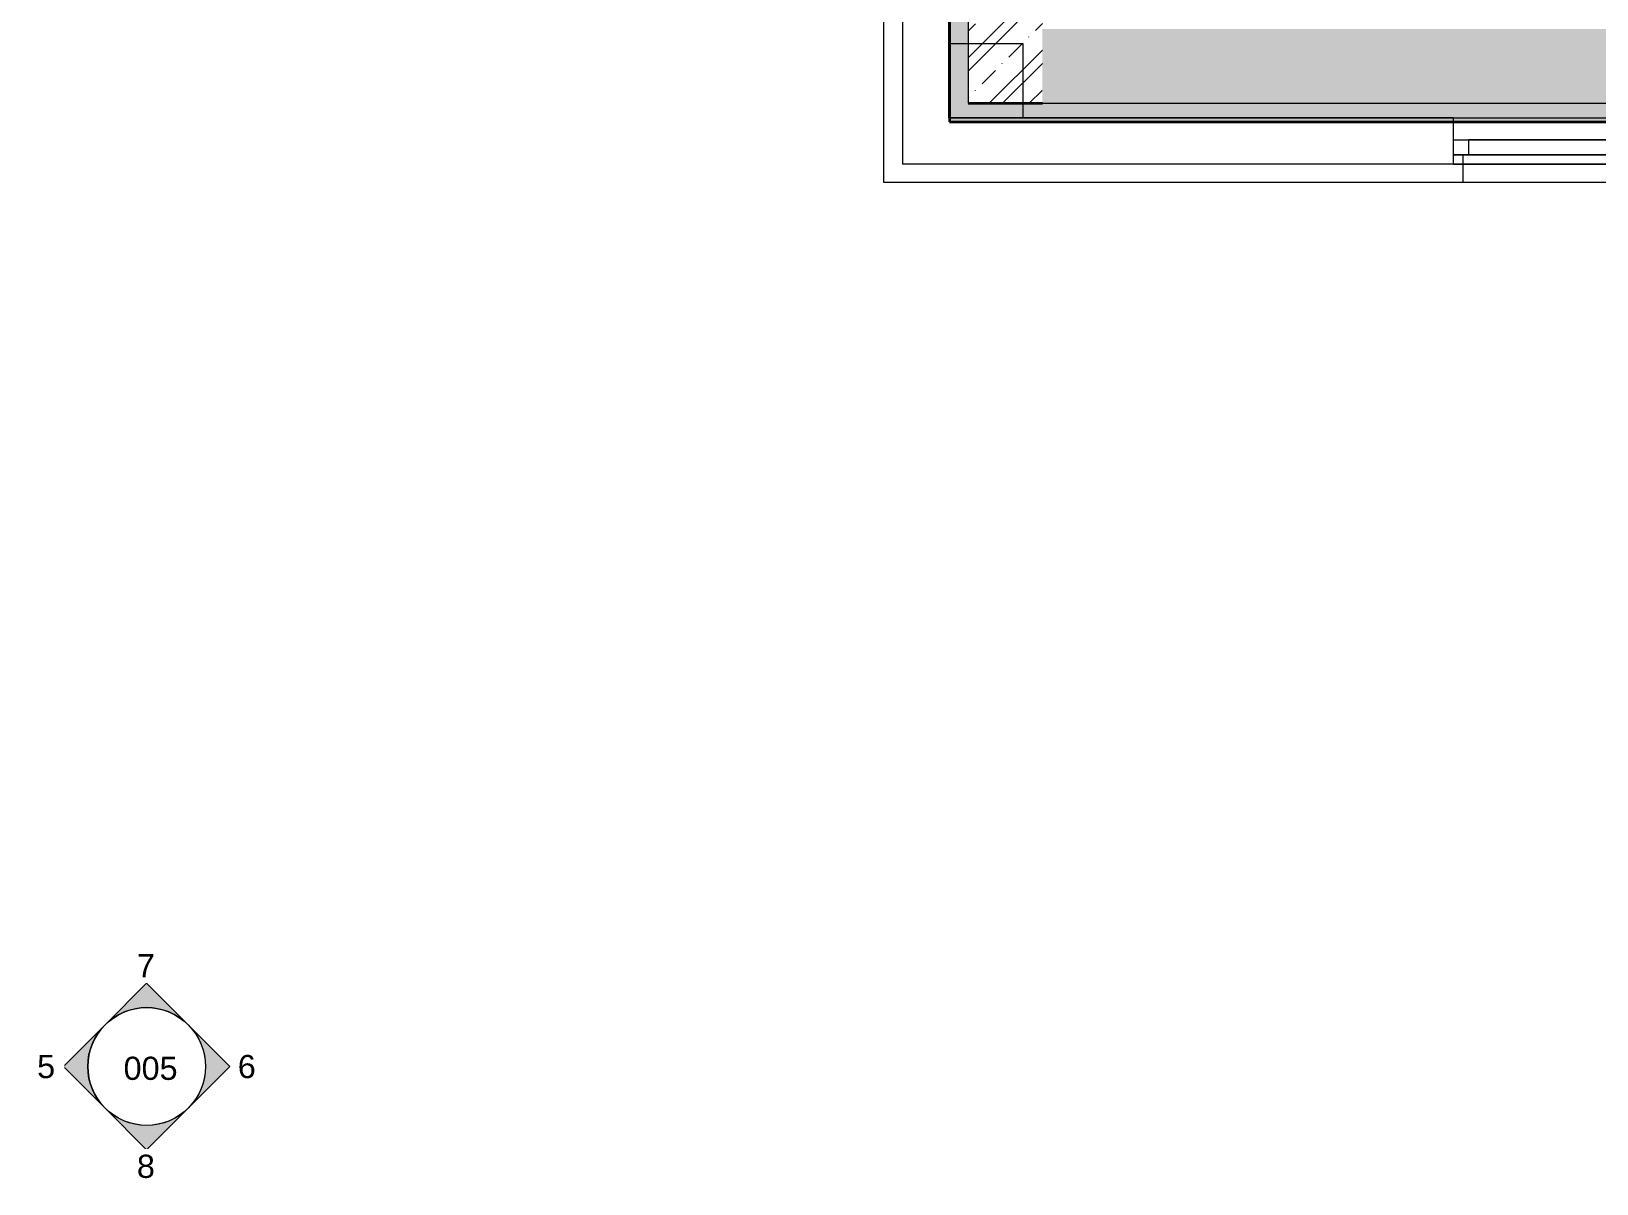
# Model space of a CAD drawing. Header units: millimetres. Extents: x -17526 to 208316, y -45352 to 20466.
# Drawn here: x 133784 to 142228, y -10674 to -4458 of the extents above; entities that cross this region are included whole.
import ezdxf

# ---------------------------------------------------------------- set-up
doc = ezdxf.new("R2010")
doc.units = ezdxf.units.MM
for name, color, linetype, lineweight in [('A-DETL-GENF', 92, 'Continuous', 9), ('A-DETL-THIN', 151, 'Continuous', 9), ('A-GLAZ', 151, 'Continuous', 9), ('A-WALL', 113, 'Continuous', 9), ('A-WALL-PATT', 111, 'Continuous', 9), ('G-ANNO-SYMB', 111, 'Continuous', 9), ('S-COLS', 52, 'Continuous', 9)]:
    doc.layers.add(name, color=color, linetype=linetype, lineweight=lineweight)
doc.styles.add('Arial_2', font='arial.ttf', dxfattribs={"height": 125})
pattern_1 = [(45, (73033.68, 0), (-179.6051, 179.6051), []), (45, (73105.52, -6e-14), (-179.6051, 179.6051), []), (45, (73249.2, -2e-13), (-107.7631, 251.4472), [101.6, -50.8, 1.676, -49.124])]

# ---------------------------------------------------------------- blocks, each defined once
blk = doc.blocks.new('OKNO_2k_ - OKNO_2k_1900x1400-V192-2NP_NÁVRH B')
at = {"layer": 'A-GLAZ', "color": 254, "lineweight": 13}
for p, q in [((-950, 126), (950, 126)), ((-900, 126), (-950, 126)), ((-950, 75), (-950, 126)), ((-950, 126), (-950, 75)), ((-900, 126), (-900, 75.3)), ((-900, 75.3), (-900, 126)), ((900, 126), (-900, 126)), ((900, 126), (-900, 126)), ((950, 126), (900, 126)), ((900, 75), (900, 126)), ((900, 75), (900, 126)), ((950, 126), (950, 75)), ((950, 126), (950, 75)), ((-950, 75), (-900, 75)), ((950, 75), (-950, 75)), ((-950, 75), (-950, -5)), ((-900, 75), (-950, 75)), ((-950, 75), (950, 75)), ((-950, -5), (-950, 75)), ((-900, 75), (900, 75)), ((-870, 75), (-900, 75)), ((-870, 75), (-40, 75)), ((870, 75), (-870, 75)), ((-870, -5), (-870, 75)), ((-870, 75), (-870, -5)), ((-40, -5), (-40, 75)), ((-40, 75), (40, 75)), ((-40, -5), (-40, 75)), ((40, 75), (870, 75)), ((40, 75), (40, -5)), ((40, 75), (40, -5)), ((900, 75), (870, 75)), ((870, -5), (870, 75)), ((870, -5), (870, 75)), ((900, 75), (950, 75)), ((950, 75), (900, 75)), ((950, 75), (950, -5)), ((950, 75), (950, -5)), ((-870, -5), (-950, -5)), ((950, -5), (-950, -5)), ((-40, -5), (-870, -5)), ((-40, -5), (-870, -5)), ((-870, -5), (870, -5)), ((40, -5), (-40, -5)), ((40, -5), (-40, -5)), ((40, -5), (-40, -5)), ((870, -5), (40, -5)), ((870, -5), (40, -5)), ((950, -5), (870, -5))]:
    blk.add_line(p, q, dxfattribs=at)
at = {"layer": 'A-GLAZ', "color": 10, "lineweight": 13}
for p, q in [((900, 126), (-900, 126)), ((-900, 75), (-870, 75)), ((-870, 75), (-900, 75)), ((-870, 75), (-40, 75)), ((-40, 75), (-870, 75)), ((-40, 75), (-870, 75)), ((-40, 75), (40, 75)), ((40, 75), (-40, 75)), ((-40, 75), (40, 75)), ((40, 75), (-40, 75)), ((-40, 75), (40, 75)), ((40, 75), (870, 75)), ((870, 75), (40, 75)), ((870, 75), (40, 75)), ((870, 75), (900, 75)), ((900, 75), (870, 75)), ((40, -5), (-40, -5))]:
    blk.add_line(p, q, dxfattribs=at)
blk = doc.blocks.new('Pohled - Vyplněná šipka-93341-2NP_NÁVRH B')
at = {"layer": 'G-ANNO-SYMB'}
blk.add_circle((0, 0), 6.35, dxfattribs=at)
blk = doc.blocks.new('Pohled - Vyplněná šipka-94945-2NP_NÁVRH B')
at = {"layer": 'G-ANNO-SYMB'}
h = blk.add_hatch(color=256, dxfattribs=at)
edge = h.paths.add_edge_path()
edge.add_line((0, 8.98), (4.49, 4.49))
edge.add_arc((0, 0), 6.35, 45, 135)
edge.add_line((-4.49, 4.49), (0, 8.98))
for p, q in [((0, 8.98), (-4.49, 4.49)), ((0, 8.98), (-4.49, 4.49)), ((4.49, 4.49), (0, 8.98)), ((4.49, 4.49), (0, 8.98))]:
    blk.add_line(p, q, dxfattribs=at)
blk.add_arc((0, 0), 6.35, 45, 135, dxfattribs=at)

msp = doc.modelspace()

# ---------------------------------------------------------------- hatches: boundary and pattern name
at = {"layer": 'A-DETL-GENF', "lineweight": 13}
h = msp.add_hatch(color=254, dxfattribs=at)
h.paths.add_polyline_path([(138733, -4524.4), (138738, -4524.4), (138738, 1061.2), (138733, 1061.2), (138733, -4446.6)])
h.paths.add_polyline_path([(154843.5, 1102.2), (155403.5, 1102.2), (155403.5, 1458.5), (154003.5, 1458.5), (154003.5, 1102.2), (154809.3, 1102.2)])
h.paths.add_polyline_path([(138733, 1461.2), (138738, 1461.2), (138738, 7114.3), (138733, 7114.3), (138733, 1541)])
h.paths.add_polyline_path([(156598.2, 2658.5), (156598.2, 2696.6), (154003.5, 2696.6), (154003.5, 2658.5), (156049.4, 2658.5)])
at = {"layer": 'A-WALL'}
h = msp.add_hatch(color=10, dxfattribs=at)
h.paths.add_polyline_path([(144455.2, -4946.6), (144455.4, -4946.6), (144455.2, -4926), (144456.1, -4926), (144456.1, -4924.4), (144387.9, -4924.4), (144387.9, -4946.6), (144440.7, -4946.6)])
h.paths.add_polyline_path([(141074, -4946.6), (141456.1, -4946.6), (141456.1, -4924.4), (138738, -4924.6), (138738, -4946.6), (139241, -4946.6)])
msp.add_hatch(color=10, dxfattribs=at).paths.add_polyline_path([(142487.9, -4946.6), (142487.9, -4924.4), (141456.1, -4924.4), (141456.1, -4946.6)])
at = {"layer": 'A-WALL-PATT', "lineweight": 13}
h = msp.add_hatch(color=254, dxfattribs=at)
h.paths.add_polyline_path([(138738, -4924.4), (138760.2, -4924.4), (138838, -4846.6), (138838, -1110.7), (138738, -1110.7), (138738, -4896.6)])
h.paths.add_polyline_path([(138838, 689.3), (138838, 1061.2), (138738, 1061.2), (138738, 689.3), (138837, 689.3)])
h.paths.add_polyline_path([(138755.8, 1461.2), (138838, 1461.2), (138838, 1889.3), (138738, 1889.3), (138738, 1461.2)])
h.paths.add_polyline_path([(138838, 3689.3), (138838, 7114.3), (138809.2, 7114.3), (138738, 7399.3), (138738, 3689.3), (138837, 3689.3)])
h = msp.add_hatch(dxfattribs=at)
h.set_pattern_fill('FP_125', angle=45, style=0, pattern_type=2)
h.set_pattern_definition(pattern_1)
h.paths.add_polyline_path([(139238, -4846.6), (139238, -1160.7), (138888, -1160.7), (138838, -1110.7), (138838, -4846.6), (139133, -4846.6)])
h.paths.add_polyline_path([(138838, 689.3), (138888, 739.3), (139238, 739.3), (139238, 1839.3), (138888, 1839.3), (138838, 1889.3), (138838, 1461.2), (138888, 1461.2), (138888, 1061.2), (138838, 1061.2), (138838, 690.3)])
h.paths.add_polyline_path([(138838, 3689.3), (138888, 3739.3), (139238, 3739.3), (139238, 6999.3), (138838, 6999.3), (138838, 3690.3)])
h = msp.add_hatch(dxfattribs=at)
h.set_pattern_fill('FP_125', angle=45, style=0, pattern_type=2)
h.set_pattern_definition(pattern_1)
h.paths.add_polyline_path([(154003.5, -4846.6), (156998.2, -4846.6), (156998.2, -4446.6), (153298.9, -4446.6), (153348.9, -4496.6), (153348.9, -4846.6), (153684.9, -4846.6)])
h.paths.add_polyline_path([(150843.9, -4846.6), (151448.9, -4846.6), (151448.9, -4496.6), (151498.9, -4446.6), (150348.9, -4446.6), (150398.9, -4496.6), (150398.9, -4846.6), (150532.2, -4846.6)])
h.paths.add_polyline_path([(147379.4, -4846.6), (148498.9, -4846.6), (148498.9, -4496.6), (148548.9, -4446.6), (147308.4, -4446.6), (147358.4, -4496.6), (147358.4, -4846.6)])
h.paths.add_polyline_path([(145456.1, -4846.6), (145458.4, -4846.6), (145458.4, -4496.6), (145508.4, -4446.6), (144337.9, -4446.6), (144387.9, -4496.6), (144387.9, -4846.6), (144652.3, -4846.6), (145167.4, -4642.6), (145004.2, -4528.2), (145456.1, -4528.2), (145456.1, -4845.1)])
h.paths.add_polyline_path([(141074, -4846.6), (142487.9, -4846.6), (142487.9, -4496.6), (142537.9, -4446.6), (139238, -4446.6), (139238, -4846.6)])
h.paths.add_polyline_path([(144456.1, -4792.1), (144456.1, -4528.2), (144786, -4528.2)])
h = msp.add_hatch(color=254, dxfattribs=at)
h.paths.add_polyline_path([(156598.2, -4924.4), (157076, -4924.4), (157028.2, -4876.6), (156998.2, -4876.6), (156998.2, -4846.6), (153348.9, -4846.6), (153348.9, -4876.6), (154808.6, -4876.6), (154342.1, -4883), (154342.1, -4924.4)])
h.paths.add_polyline_path([(144455.2, -4924.4), (144456.1, -4924.4), (144456.1, -4846.6), (144387.9, -4846.6), (144387.9, -4924.4), (144440.7, -4924.4)])
h.paths.add_polyline_path([(142487.9, -4924.4), (142487.9, -4846.6), (139133, -4846.6), (139133, -4872.9), (138927, -4924.4), (141764.7, -4924.4)])
h.paths.add_polyline_path([(145456.1, -4918.7), (145458.4, -4918.7), (145458.4, -4846.6), (145456.1, -4846.7), (145456.1, -4896.6)])
h.paths.add_polyline_path([(147358.4, -4904.8), (148498.9, -4896.5), (148498.9, -4846.6), (147358.4, -4846.6), (147358.4, -4896.6)])
h.paths.add_polyline_path([(150398.9, -4882.6), (151340.9, -4875.7), (151340.9, -4876.6), (151448.9, -4876.6), (151448.9, -4846.6), (150398.9, -4846.6), (150398.9, -4875.7)])
at = {"layer": 'S-COLS'}
for points in [[(138733, -4924.4), (138738, -4924.4), (138738, -4524.4), (138733, -4524.4), (138733, -4896.6)], [(138782.5, -4924.4), (138927, -4924.4), (139133, -4872.9), (139133, -4846.6), (138838, -4846.6), (138760.2, -4924.4)]]:
    msp.add_hatch(color=254, dxfattribs=at).paths.add_polyline_path(points)

# ---------------------------------------------------------------- linework, layer by layer
at = {"layer": 'A-DETL-THIN', "lineweight": 13}
for p, q in [((138733, 7499.3), (138733, -4924.4)), ((138733, -4924.4), (157092.1, -4924.4))]:
    msp.add_line(p, q, dxfattribs=at)
at = {"layer": 'A-WALL', "color": 254, "lineweight": 13}
for p, q in [((138483, 7764.3), (138483, -5174.4)), ((138733, -4924.4), (138733, 7514.3)), ((141456.1, -4924.4), (138733, -4924.4)), ((141456.1, -5124.4), (141456.1, -4924.4)), ((141506.1, -5124.4), (141506.1, -5274.4))]:
    msp.add_line(p, q, dxfattribs=at)
at = {"layer": 'A-WALL', "color": 9, "lineweight": 13}
for p, q in [((138383, -5274.4), (138383, 3800.6)), ((138838, -1110.7), (138838, -4846.6)), ((139238, -4846.6), (142487.9, -4846.6)), ((141456.1, -4924.4), (144387.9, -4924.4)), ((144678, -5174.4), (138483, -5174.4)), ((144441.1, -5274.4), (138383, -5274.4))]:
    msp.add_line(p, q, dxfattribs=at)
at = {"layer": 'A-WALL', "color": 71, "lineweight": 35}
for p, q in [((138738, -1110.7), (138738, -4946.6)), ((138838, -4846.6), (139238, -4846.6)), ((138738, -4946.6), (142487.9, -4946.6))]:
    msp.add_line(p, q, dxfattribs=at)
at = {"layer": 'A-WALL', "color": 10, "lineweight": 13}
msp.add_line((141456.1, -5124.4), (143356.1, -5124.4), dxfattribs=at)
at = {"layer": 'S-COLS', "color": 254, "lineweight": 13}
for p, q in [((138733, -4924.4), (138733, -4524.4)), ((138733, -4924.4), (138733, -4524.4)), ((138738, -4924.4), (138733, -4924.4)), ((138738, -4924.4), (138733, -4924.4)), ((138760.2, -4924.4), (138738, -4924.4)), ((139133, -4924.4), (138738, -4924.4)), ((138927, -4924.4), (138760.2, -4924.4)), ((139133, -4924.4), (138927, -4924.4))]:
    msp.add_line(p, q, dxfattribs=at)
at = {"layer": 'S-COLS', "color": 9, "lineweight": 13}
for p, q in [((138733, -4524.4), (138738, -4524.4)), ((138733, -4524.4), (138738, -4524.4)), ((138738, -4524.4), (139133, -4524.4)), ((138738, -4524.4), (139133, -4524.4)), ((139133, -4524.4), (139133, -4846.6)), ((139133, -4524.4), (139133, -4924.4)), ((139133, -4846.6), (139133, -4872.9)), ((139133, -4872.9), (139133, -4924.4))]:
    msp.add_line(p, q, dxfattribs=at)

# ---------------------------------------------------------------- block references
at = {"layer": 'A-GLAZ', "color": 254, "lineweight": 13, "rotation": 180}
msp.add_blockref('OKNO_2k_ - OKNO_2k_1900x1400-V192-2NP_NÁVRH B', (142406.1, -5049.4), dxfattribs=at)
at = {"layer": 'G-ANNO-SYMB', "xscale": 49.99999999999998, "yscale": 49.99999999999998, "zscale": 49.99999999999998}
for name in ['Pohled - Vyplněná šipka-94945-2NP_NÁVRH B', 'Pohled - Vyplněná šipka-93341-2NP_NÁVRH B']:
    msp.add_blockref(name, (134406.3, -10042.3), dxfattribs=at)
at = {"layer": 'G-ANNO-SYMB', "xscale": 49.99999999999998, "yscale": 49.99999999999998, "zscale": 49.99999999999998, "rotation": 90}
msp.add_blockref('Pohled - Vyplněná šipka-94945-2NP_NÁVRH B', (134406.3, -10042.3), dxfattribs=at)
at = {"layer": 'G-ANNO-SYMB', "extrusion": (0, 0, -1), "xscale": 49.99999999999998, "yscale": 49.99999999999998, "zscale": 49.99999999999998, "rotation": 180}
msp.add_blockref('Pohled - Vyplněná šipka-94945-2NP_NÁVRH B', (-134406.3, -10042.3), dxfattribs=at)

# ---------------------------------------------------------------- next in the draw order: texts
at = {"layer": 'G-ANNO-SYMB', "char_height": 125, "attachment_point": 1, "style": 'Arial_2', "bg_fill": 3, "box_fill_scale": 1.25, "bg_fill_color": 256, "bg_fill_true_color": 13158600, "bg_fill_transparency": 0}
for s, insert, width in [('\\fArial|b0|i0|c238|p34|;7', (134353.7, -9435.4), 116.245), ('\\fArial|b0|i0|c238|p34|;5', (133815.4, -9979.9), 116.245), ('108', (134281.9, -9989.4), 348.734), ('\\fArial|b0|i0|c238|p34|;8', (134353.7, -10518.2), 116.245)]:
    msp.add_mtext(s, dxfattribs=dict(at, insert=insert, width=width))

# ---------------------------------------------------------------- next in the draw order: block references
at = {"layer": 'G-ANNO-SYMB', "xscale": 49.99999999999998, "yscale": 49.99999999999998, "zscale": 49.99999999999998}
for name in ['Pohled - Vyplněná šipka-94945-2NP_NÁVRH B', 'Pohled - Vyplněná šipka-93341-2NP_NÁVRH B']:
    msp.add_blockref(name, (134406.3, -10042.3), dxfattribs=at)
at = {"layer": 'G-ANNO-SYMB', "xscale": 49.99999999999998, "yscale": 49.99999999999998, "zscale": 49.99999999999998, "rotation": 90}
msp.add_blockref('Pohled - Vyplněná šipka-94945-2NP_NÁVRH B', (134406.3, -10042.3), dxfattribs=at)
at = {"layer": 'G-ANNO-SYMB', "extrusion": (0, 0, -1), "xscale": 49.99999999999998, "yscale": 49.99999999999998, "zscale": 49.99999999999998}
for rotation in [89.9999999999998, 180]:
    msp.add_blockref('Pohled - Vyplněná šipka-94945-2NP_NÁVRH B', (-134406.3, -10042.3), dxfattribs=dict(at, rotation=rotation))

# ---------------------------------------------------------------- next in the draw order: texts
at = {"layer": 'G-ANNO-SYMB', "char_height": 125, "attachment_point": 1, "style": 'Arial_2', "bg_fill": 3, "box_fill_scale": 1.25, "bg_fill_color": 256, "bg_fill_true_color": 13158600, "bg_fill_transparency": 0}
for s, insert, width in [('\\fArial|b0|i0|c238|p34|;7', (134353.7, -9435.4), 116.245), ('\\fArial|b0|i0|c238|p34|;5', (133815.4, -9979.9), 116.245), ('116', (134281.9, -9989.4), 348.734), ('\\fArial|b0|i0|c238|p34|;6', (134898.1, -9979.9), 116.245), ('\\fArial|b0|i0|c238|p34|;8', (134353.7, -10518.2), 116.245)]:
    msp.add_mtext(s, dxfattribs=dict(at, insert=insert, width=width))

# ---------------------------------------------------------------- next in the draw order: block references
at = {"layer": 'G-ANNO-SYMB', "xscale": 49.99999999999998, "yscale": 49.99999999999998, "zscale": 49.99999999999998}
for name in ['Pohled - Vyplněná šipka-94945-2NP_NÁVRH B', 'Pohled - Vyplněná šipka-93341-2NP_NÁVRH B']:
    msp.add_blockref(name, (134406.3, -10042.3), dxfattribs=at)
at = {"layer": 'G-ANNO-SYMB', "xscale": 49.99999999999998, "yscale": 49.99999999999998, "zscale": 49.99999999999998, "rotation": 90}
msp.add_blockref('Pohled - Vyplněná šipka-94945-2NP_NÁVRH B', (134406.3, -10042.3), dxfattribs=at)
at = {"layer": 'G-ANNO-SYMB', "extrusion": (0, 0, -1), "xscale": 49.99999999999998, "yscale": 49.99999999999998, "zscale": 49.99999999999998, "rotation": 180}
msp.add_blockref('Pohled - Vyplněná šipka-94945-2NP_NÁVRH B', (-134406.3, -10042.3), dxfattribs=at)

# ---------------------------------------------------------------- next in the draw order: texts
at = {"layer": 'G-ANNO-SYMB', "char_height": 125, "attachment_point": 1, "style": 'Arial_2', "bg_fill": 3, "box_fill_scale": 1.25, "bg_fill_color": 256, "bg_fill_true_color": 13158600, "bg_fill_transparency": 0}
for s, insert, width in [('\\fArial|b0|i0|c238|p34|;7', (134353.7, -9435.4), 116.245), ('\\fArial|b0|i0|c238|p34|;5', (133815.4, -9979.9), 116.245), ('116', (134281.9, -9989.4), 348.734), ('\\fArial|b0|i0|c238|p34|;8', (134353.7, -10518.2), 116.245)]:
    msp.add_mtext(s, dxfattribs=dict(at, insert=insert, width=width))

# ---------------------------------------------------------------- next in the draw order: block references
at = {"layer": 'G-ANNO-SYMB', "xscale": 49.99999999999998, "yscale": 49.99999999999998, "zscale": 49.99999999999998}
msp.add_blockref('Pohled - Vyplněná šipka-93341-2NP_NÁVRH B', (134406.3, -10042.3), dxfattribs=at)
at = {"layer": 'G-ANNO-SYMB', "extrusion": (0, 0, -1), "xscale": 49.99999999999998, "yscale": 49.99999999999998, "zscale": 49.99999999999998, "rotation": 90.00000000000053}
msp.add_blockref('Pohled - Vyplněná šipka-94945-2NP_NÁVRH B', (-134406.3, -10042.3), dxfattribs=at)

# ---------------------------------------------------------------- next in the draw order: texts
at = {"layer": 'G-ANNO-SYMB', "char_height": 125, "attachment_point": 1, "style": 'Arial_2', "bg_fill": 3, "box_fill_scale": 1.25, "bg_fill_color": 256, "bg_fill_true_color": 13158600, "bg_fill_transparency": 0}
for s, insert, width in [('116', (134281.9, -9989.4), 348.734), ('\\fArial|b0|i0|c238|p34|;6', (134898.1, -9979.9), 116.245)]:
    msp.add_mtext(s, dxfattribs=dict(at, insert=insert, width=width))

# ---------------------------------------------------------------- next in the draw order: block references
at = {"layer": 'G-ANNO-SYMB', "xscale": 49.99999999999998, "yscale": 49.99999999999998, "zscale": 49.99999999999998}
msp.add_blockref('Pohled - Vyplněná šipka-93341-2NP_NÁVRH B', (134406.3, -10042.3), dxfattribs=at)

# ---------------------------------------------------------------- next in the draw order: texts
at = {"layer": 'G-ANNO-SYMB', "insert": (134281.9, -9989.4), "char_height": 125, "width": 348.734, "attachment_point": 1, "style": 'Arial_2', "bg_fill": 3, "box_fill_scale": 1.25, "bg_fill_color": 256, "bg_fill_true_color": 13158600, "bg_fill_transparency": 0}
msp.add_mtext('116', dxfattribs=at)

# ---------------------------------------------------------------- next in the draw order: block references
at = {"layer": 'G-ANNO-SYMB', "xscale": 49.99999999999998, "yscale": 49.99999999999998, "zscale": 49.99999999999998}
msp.add_blockref('Pohled - Vyplněná šipka-93341-2NP_NÁVRH B', (134406.3, -10042.3), dxfattribs=at)

# ---------------------------------------------------------------- next in the draw order: texts
at = {"layer": 'G-ANNO-SYMB', "insert": (134281.9, -9989.4), "char_height": 125, "width": 348.734, "attachment_point": 1, "style": 'Arial_2', "bg_fill": 3, "box_fill_scale": 1.25, "bg_fill_color": 256, "bg_fill_true_color": 13158600, "bg_fill_transparency": 0}
msp.add_mtext('005', dxfattribs=at)

# ---------------------------------------------------------------- next in the draw order: block references
at = {"layer": 'G-ANNO-SYMB', "xscale": 49.99999999999998, "yscale": 49.99999999999998, "zscale": 49.99999999999998}
msp.add_blockref('Pohled - Vyplněná šipka-93341-2NP_NÁVRH B', (134406.3, -10042.3), dxfattribs=at)

# ---------------------------------------------------------------- next in the draw order: texts
at = {"layer": 'G-ANNO-SYMB', "insert": (134281.9, -9989.4), "char_height": 125, "width": 348.734, "attachment_point": 1, "style": 'Arial_2', "bg_fill": 3, "box_fill_scale": 1.25, "bg_fill_color": 256, "bg_fill_true_color": 13158600, "bg_fill_transparency": 0}
msp.add_mtext('005', dxfattribs=at)

# ---------------------------------------------------------------- next in the draw order: block references
at = {"layer": 'G-ANNO-SYMB', "xscale": 49.99999999999998, "yscale": 49.99999999999998, "zscale": 49.99999999999998}
msp.add_blockref('Pohled - Vyplněná šipka-93341-2NP_NÁVRH B', (134406.3, -10042.3), dxfattribs=at)

# ---------------------------------------------------------------- next in the draw order: texts
at = {"layer": 'G-ANNO-SYMB', "insert": (134281.9, -9989.4), "char_height": 125, "width": 348.734, "attachment_point": 1, "style": 'Arial_2', "bg_fill": 3, "box_fill_scale": 1.25, "bg_fill_color": 256, "bg_fill_true_color": 13158600, "bg_fill_transparency": 0}
msp.add_mtext('005', dxfattribs=at)

# ---------------------------------------------------------------- next in the draw order: block references
at = {"layer": 'G-ANNO-SYMB', "xscale": 49.99999999999998, "yscale": 49.99999999999998, "zscale": 49.99999999999998}
msp.add_blockref('Pohled - Vyplněná šipka-93341-2NP_NÁVRH B', (134406.3, -10042.3), dxfattribs=at)

# ---------------------------------------------------------------- next in the draw order: texts
at = {"layer": 'G-ANNO-SYMB', "insert": (134281.9, -9989.4), "char_height": 125, "width": 348.734, "attachment_point": 1, "style": 'Arial_2', "bg_fill": 3, "box_fill_scale": 1.25, "bg_fill_color": 256, "bg_fill_true_color": 13158600, "bg_fill_transparency": 0}
msp.add_mtext('005', dxfattribs=at)

# ---------------------------------------------------------------- next in the draw order: block references
at = {"layer": 'G-ANNO-SYMB', "extrusion": (0, 0, -1), "xscale": 49.99999999999998, "yscale": 49.99999999999998, "zscale": 49.99999999999998, "rotation": 90.00000000000053}
msp.add_blockref('Pohled - Vyplněná šipka-94945-2NP_NÁVRH B', (-134406.3, -10042.3), dxfattribs=at)

# ---------------------------------------------------------------- next in the draw order: texts
at = {"layer": 'G-ANNO-SYMB', "insert": (134898.1, -9979.9), "char_height": 125, "width": 116.245, "attachment_point": 1, "style": 'Arial_2', "bg_fill": 3, "box_fill_scale": 1.25, "bg_fill_color": 256, "bg_fill_true_color": 13158600, "bg_fill_transparency": 0}
msp.add_mtext('\\fArial|b0|i0|c238|p34|;6', dxfattribs=at)

doc.saveas('drawing.dxf')
